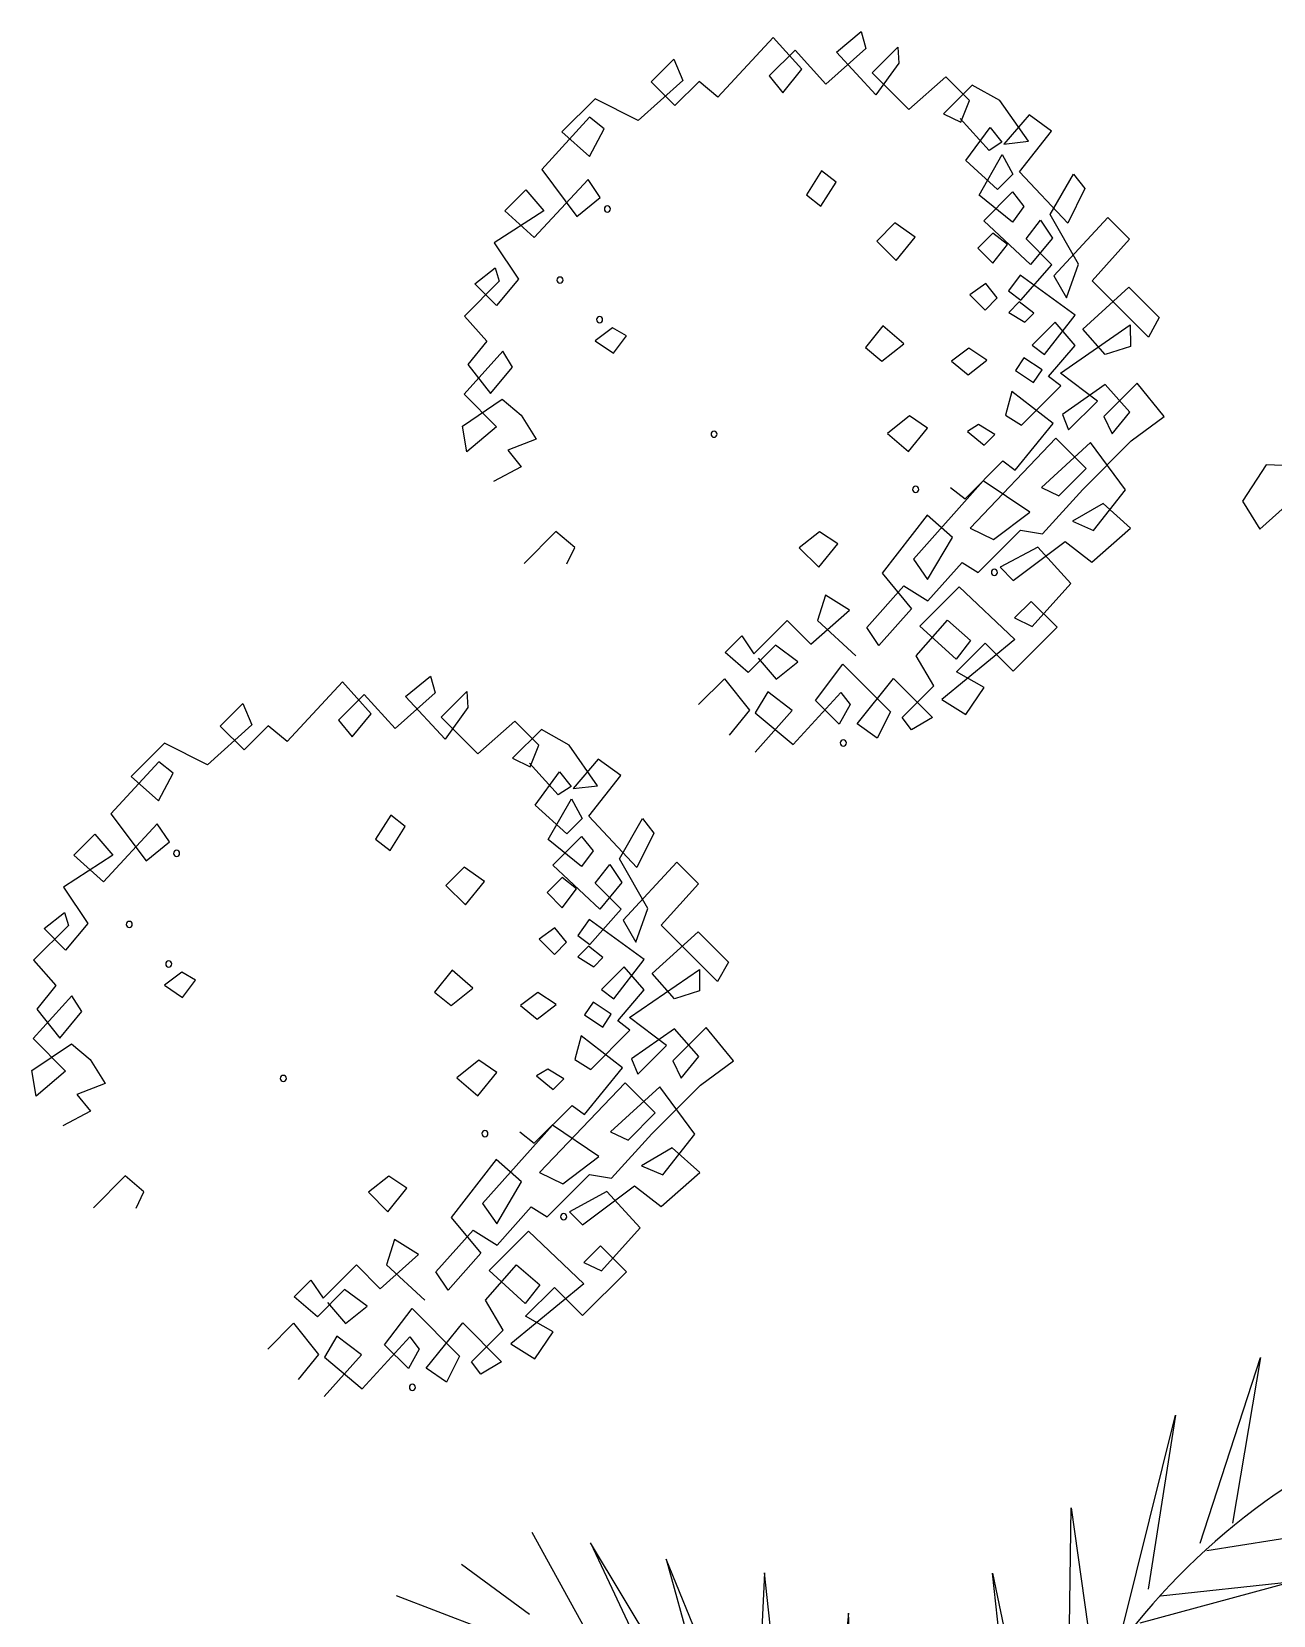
# Model space of a CAD drawing. Extents: x 1276.74 to 1279.76, y 698.05 to 701.22.
# Drawn here: x 1276.744 to 1277.758, y 699.36 to 700.654 of the extents above; entities that cross this region are included whole.
import ezdxf

# ---------------------------------------------------------------- set-up
doc = ezdxf.new("R2010")
doc.units = 0
doc.header["$LTSCALE"] = 0.05
doc.header["$MEASUREMENT"] = 0
doc.layers.get('0').update_dxf_attribs({"linetype": 'CONTINUOUS'})

# ---------------------------------------------------------------- blocks, each defined once
blk = doc.blocks.new('A$C32A73A72')
for p, q in [((0.7282, 0.9634), (0.7773, 1.1151)), ((0.7773, 1.1151), (0.7544, 0.9795)), ((0.7977, 1.0108), (0.8439, 1.1022)), ((0.8509, 1.0364), (0.8913, 1.0939)), ((0.6654, 0.8968), (0.7078, 1.0678)), ((0.7078, 1.0678), (0.6856, 0.9256)), ((0.8778, 1.0459), (0.9522, 1.0472)), ((0.8997, 1.015), (0.8778, 1.0459)), ((0.803, 1.0047), (0.8997, 1.015)), ((0.62, 0.7988), (0.6227, 0.9921)), ((0.6227, 0.9921), (0.642, 0.8544)), ((0.2343, 0.8776), (0.1823, 0.9719)), ((0.7335, 0.9573), (0.8618, 0.9776)), ((0.2298, 0.9636), (0.2778, 0.8623)), ((0.2864, 0.8698), (0.2298, 0.9636)), ((0.1801, 0.9051), (0.1246, 0.9458)), ((0.2918, 0.9503), (0.3221, 0.8403)), ((0.3359, 0.8418), (0.2918, 0.9503)), ((0.3722, 0.9389), (0.3663, 0.8184)), ((0.3862, 0.8072), (0.3722, 0.9389)), ((0.5585, 0.9387), (0.5965, 0.7564)), ((0.5795, 0.7413), (0.5585, 0.9387)), ((0.1394, 0.8941), (0.0714, 0.9202)), ((0.6792, 0.8983), (0.8015, 0.9313)), ((0.8015, 0.9313), (0.6956, 0.92)), ((0.4408, 0.9062), (0.4272, 0.7717)), ((0.4477, 0.7539), (0.4408, 0.9062)), ((0.1355, 0.8871), (0.0309, 0.8626)), ((0.1344, 0.8537), (0.2251, 0.8766)), ((0.2396, 0.8715), (0.1344, 0.8537)), ((0.5148, 0.8675), (0.475, 0.7168)), ((0.4916, 0.692), (0.5148, 0.8675)), ((0.1892, 0.8196), (0.2878, 0.8567)), ((0.6264, 0.8261), (0.767, 0.8611)), ((0.767, 0.8611), (0.6558, 0.8559)), ((0.5176, 0.8412), (0.5681, 0.6735)), ((0.5592, 0.626), (0.5176, 0.8412)), ((0.3129, 0.8394), (0.1892, 0.8196)), ((0.2257, 0.7835), (0.3426, 0.8226)), ((0.377, 0.8062), (0.2257, 0.7835)), ((0.5587, 0.8056), (0.5188, 0.6549)), ((0.5262, 0.6291), (0.5587, 0.8056)), ((0.5841, 0.7418), (0.7351, 0.8111)), ((0.7351, 0.8111), (0.5859, 0.7686)), ((0.2575, 0.7469), (0.418, 0.7707)), ((0.7499, 0.7594), (0.5546, 0.6255)), ((0.5773, 0.6745), (0.7499, 0.7594)), ((0.4346, 0.7458), (0.2575, 0.7469)), ((0.714, 0.6158), (0.8831, 0.7336)), ((0.8831, 0.7336), (0.7646, 0.6212)), ((0.2755, 0.7089), (0.4704, 0.7163)), ((0.8351, 0.6154), (0.9734, 0.7166)), ((0.9734, 0.7166), (0.8719, 0.6193)), ((0.487, 0.6915), (0.2755, 0.7089)), ((0.5779, 0.5814), (0.7371, 0.7048)), ((0.7371, 0.7048), (0.6364, 0.6009)), ((0.3318, 0.6617), (0.5096, 0.654)), ((0.5269, 0.6225), (0.3318, 0.6617)), ((0.924, 0.6115), (1.0449, 0.6577)), ((1.0449, 0.6577), (0.9523, 0.6079)), ((0.3418, 0.6165), (0.4818, 0.5541)), ((0.5068, 0.5568), (0.3418, 0.6165)), ((0.7913, 0.4576), (0.7147, 0.6092)), ((0.7929, 0.6176), (0.8611, 0.4584)), ((0.8611, 0.4584), (0.816, 0.62)), ((0.8634, 0.6117), (0.9242, 0.4784)), ((0.9242, 0.4784), (0.8819, 0.6137)), ((1.0058, 0.587), (1.0958, 0.6165)), ((0.687, 0.6063), (0.7913, 0.4576)), ((0.93, 0.5989), (0.9724, 0.4636)), ((0.707, 0.462), (0.614, 0.5919)), ((0.9724, 0.4636), (0.9491, 0.5942)), ((0.9874, 0.585), (1.0145, 0.4614)), ((0.2743, 0.5733), (0.4146, 0.5418)), ((0.4396, 0.5445), (0.2743, 0.5733)), ((0.597, 0.5767), (0.707, 0.462)), ((1.0145, 0.4614), (1.0072, 0.5738)), ((1.0501, 0.565), (1.1376, 0.5744)), ((0.5098, 0.5623), (0.4411, 0.4622)), ((1.0408, 0.5641), (1.0567, 0.4592)), ((0.2413, 0.544), (0.3455, 0.5139)), ((0.3735, 0.522), (0.2413, 0.544)), ((0.5484, 0.5516), (0.4197, 0.4048)), ((0.4411, 0.4622), (0.4824, 0.549)), ((0.5623, 0.5531), (0.7305, 0.5044)), ((0.3794, 0.466), (0.4146, 0.5418)), ((0.4401, 0.5394), (0.3794, 0.466)), ((0.4197, 0.4048), (0.569, 0.5338)), ((1.0904, 0.5361), (1.0995, 0.4505)), ((1.1042, 0.5375), (1.1524, 0.5227)), ((0.1788, 0.5219), (0.2763, 0.4859)), ((0.3038, 0.4991), (0.1788, 0.5219)), ((0.377, 0.5224), (0.3128, 0.4486)), ((0.7305, 0.5044), (0.5743, 0.5277)), ((0.3128, 0.4486), (0.3491, 0.5142)), ((0.3109, 0.4999), (0.2406, 0.4151)), ((0.5824, 0.4953), (0.4667, 0.3565)), ((0.587, 0.4958), (0.7255, 0.4639)), ((1.1314, 0.5005), (1.1363, 0.4544)), ((0.2406, 0.4151), (0.2692, 0.4851)), ((0.0945, 0.4666), (0.2036, 0.4576)), ((0.2281, 0.4653), (0.0945, 0.4666)), ((0.2215, 0.4594), (0.1822, 0.3883)), ((0.4667, 0.3565), (0.5997, 0.4639)), ((0.7255, 0.4639), (0.6004, 0.4573)), ((0.1822, 0.3883), (0.197, 0.4517)), ((0.1559, 0.4319), (0.0555, 0.4263)), ((0.617, 0.4324), (0.7477, 0.3864)), ((0.157, 0.4217), (0.1075, 0.3443)), ((0.6131, 0.4254), (0.5007, 0.3003)), ((0.1133, 0.3913), (0.0445, 0.3942)), ((0.1075, 0.3443), (0.1164, 0.3967)), ((0.5007, 0.3003), (0.6297, 0.4005)), ((0.7477, 0.3864), (0.6297, 0.4005)), ((0.0691, 0.3659), (0, 0.338)), ((0.0798, 0.3671), (0.0512, 0.2971)), ((0.6431, 0.362), (0.5321, 0.2237)), ((0.6485, 0.3559), (0.7809, 0.3367)), ((0.5321, 0.2237), (0.6499, 0.3427)), ((0.7809, 0.3367), (0.6506, 0.3362)), ((0.664, 0.2977), (0.566, 0.1674)), ((0.6686, 0.2981), (0.8017, 0.2724)), ((0.566, 0.1674), (0.676, 0.2723)), ((0.8017, 0.2724), (0.6806, 0.2728)), ((0.6908, 0.2206), (0.6138, 0.1126)), ((0.6947, 0.2277), (0.7995, 0.2056)), ((0.7028, 0.1953), (0.8076, 0.1732)), ((0.7042, 0.1821), (0.6534, 0.0902)), ((0.7116, 0.1563), (0.8104, 0.1468)), ((0.7151, 0.1234), (0.6814, 0.0466)), ((0.7197, 0.1239), (0.7916, 0.1049)), ((0.7239, 0.0844), (0.7125, 0.0166)), ((0.7331, 0.0854), (0.7781, 0.0569))]:
    blk.add_line(p, q)
for centre, radius, start, end in [((1.1017, 0.5517), 0.5487, 109.2333, 178.9563), ((0.1034, 0.423), 0.4707, 17.141, 100.082), ((0.7994, 0.1069), 0.5172, 45.6775, 118.4354), ((0.6249, -0.294), 0.8587, 94.7938, 135.9852), ((-1.6645, -0.5002), 2.4622, 11.7224, 25.5608)]:
    blk.add_arc(centre, radius, start, end)

msp = doc.modelspace()

# ---------------------------------------------------------------- linework, layer by layer
for p, q in [((1277.3495, 700.6489), (1277.3043, 700.6001)), ((1277.373, 700.6229), (1277.3495, 700.6489)), ((1277.4011, 700.6369), (1277.4214, 700.6537)), ((1277.4214, 700.6537), (1277.4253, 700.6399)), ((1277.3674, 700.6385), (1277.3463, 700.6175)), ((1277.3926, 700.6107), (1277.3674, 700.6385)), ((1277.4253, 700.6399), (1277.3926, 700.6107)), ((1277.4335, 700.6021), (1277.4011, 700.6369)), ((1277.4303, 700.6201), (1277.4513, 700.6411)), ((1277.4513, 700.6411), (1277.4522, 700.6279)), ((1277.2497, 700.6127), (1277.2682, 700.6312)), ((1277.2682, 700.6312), (1277.2757, 700.6139)), ((1277.3575, 700.6038), (1277.373, 700.6229)), ((1277.4522, 700.6279), (1277.4335, 700.6021)), ((1277.2757, 700.6139), (1277.2393, 700.5811)), ((1277.2691, 700.5933), (1277.2497, 700.6127)), ((1277.2889, 700.613), (1277.2691, 700.5933)), ((1277.3043, 700.6001), (1277.2889, 700.613)), ((1277.3463, 700.6175), (1277.3575, 700.6038)), ((1277.4603, 700.59), (1277.4303, 700.6201)), ((1277.4905, 700.6167), (1277.4603, 700.59)), ((1277.5121, 700.61), (1277.4886, 700.5865)), ((1277.51, 700.5973), (1277.4905, 700.6167)), ((1277.5347, 700.5973), (1277.5121, 700.61)), ((1277.2041, 700.5989), (1277.1769, 700.5717)), ((1277.2393, 700.5811), (1277.2041, 700.5989)), ((1277.5029, 700.5796), (1277.51, 700.5973)), ((1277.558, 700.5641), (1277.5347, 700.5973)), ((1277.1995, 700.5837), (1277.1605, 700.5411)), ((1277.2113, 700.5744), (1277.1995, 700.5837)), ((1277.4886, 700.5865), (1277.5029, 700.5796)), ((1277.5586, 700.5858), (1277.5381, 700.5618)), ((1277.5769, 700.5724), (1277.5586, 700.5858)), ((1277.1769, 700.5717), (1277.1993, 700.5517)), ((1277.1993, 700.5517), (1277.2113, 700.5744)), ((1277.5259, 700.5566), (1277.5024, 700.5826)), ((1277.507, 700.5483), (1277.5269, 700.5754)), ((1277.5269, 700.5754), (1277.5363, 700.5635)), ((1277.5508, 700.5391), (1277.5769, 700.5724)), ((1277.5363, 700.5635), (1277.5259, 700.5566)), ((1277.5381, 700.5618), (1277.558, 700.5641)), ((1277.5329, 700.5248), (1277.507, 700.5483)), ((1277.5178, 700.5202), (1277.5367, 700.5533)), ((1277.5367, 700.5533), (1277.5453, 700.5372)), ((1277.1983, 700.533), (1277.1543, 700.4855)), ((1277.1605, 700.5411), (1277.1891, 700.5026)), ((1277.2082, 700.5182), (1277.1983, 700.533)), ((1277.3891, 700.54), (1277.3766, 700.5204)), ((1277.4009, 700.5307), (1277.3891, 700.54)), ((1277.5453, 700.5372), (1277.5329, 700.5248)), ((1277.5902, 700.4973), (1277.5508, 700.5391)), ((1277.5759, 700.5042), (1277.5948, 700.5372)), ((1277.5948, 700.5372), (1277.6042, 700.5254)), ((1277.1301, 700.5072), (1277.1474, 700.5245)), ((1277.1474, 700.5245), (1277.162, 700.5074)), ((1277.3766, 700.5204), (1277.3884, 700.5111)), ((1277.3884, 700.5111), (1277.4009, 700.5307)), ((1277.545, 700.498), (1277.5178, 700.5202)), ((1277.5215, 700.4992), (1277.545, 700.5227)), ((1277.545, 700.5227), (1277.5543, 700.5109)), ((1277.6042, 700.5254), (1277.5902, 700.4973)), ((1277.162, 700.5074), (1277.1216, 700.4811)), ((1277.1543, 700.4855), (1277.1301, 700.5072)), ((1277.1891, 700.5026), (1277.2082, 700.5182)), ((1277.5543, 700.5109), (1277.545, 700.498)), ((1277.449, 700.4975), (1277.4342, 700.4826)), ((1277.4656, 700.4858), (1277.449, 700.4975)), ((1277.5598, 700.4633), (1277.5215, 700.4992)), ((1277.5561, 700.4844), (1277.5679, 700.4997)), ((1277.5679, 700.4997), (1277.5778, 700.4849)), ((1277.599, 700.4637), (1277.5759, 700.5042)), ((1277.6229, 700.5017), (1277.5789, 700.4541)), ((1277.6406, 700.484), (1277.6229, 700.5017)), ((1277.1216, 700.4811), (1277.1414, 700.4514)), ((1277.4342, 700.4826), (1277.4501, 700.4667)), ((1277.4501, 700.4667), (1277.4656, 700.4858)), ((1277.5291, 700.4891), (1277.5167, 700.4768)), ((1277.5409, 700.4798), (1277.5291, 700.4891)), ((1277.5773, 700.4632), (1277.5561, 700.4844)), ((1277.5778, 700.4849), (1277.5598, 700.4633)), ((1277.6102, 700.4501), (1277.6406, 700.484)), ((1277.5167, 700.4768), (1277.5291, 700.4644)), ((1277.5291, 700.4644), (1277.5409, 700.4798)), ((1277.1057, 700.4475), (1277.1223, 700.4606)), ((1277.1223, 700.4606), (1277.1257, 700.4498)), ((1277.5512, 700.4547), (1277.5418, 700.4418)), ((1277.5962, 700.422), (1277.5512, 700.4547)), ((1277.5519, 700.4342), (1277.5773, 700.4632)), ((1277.5893, 700.4363), (1277.599, 700.4637)), ((1277.1257, 700.4498), (1277.0972, 700.4213)), ((1277.1234, 700.4298), (1277.1057, 700.4475)), ((1277.1414, 700.4514), (1277.1234, 700.4298)), ((1277.5232, 700.448), (1277.5103, 700.4386)), ((1277.5326, 700.4361), (1277.5232, 700.448)), ((1277.5418, 700.4418), (1277.5519, 700.4342)), ((1277.5789, 700.4541), (1277.5893, 700.4363)), ((1277.6026, 700.4107), (1277.6402, 700.4448)), ((1277.6561, 700.4041), (1277.6102, 700.4501)), ((1277.6402, 700.4448), (1277.665, 700.42)), ((1277.5103, 700.4386), (1277.5227, 700.4262)), ((1277.5227, 700.4262), (1277.5326, 700.4361)), ((1277.5506, 700.4329), (1277.542, 700.4243)), ((1277.5625, 700.4236), (1277.5506, 700.4329)), ((1277.0972, 700.4213), (1277.1154, 700.4007)), ((1277.542, 700.4243), (1277.5551, 700.4162)), ((1277.5551, 700.4162), (1277.5625, 700.4236)), ((1277.5798, 700.4162), (1277.5612, 700.3976)), ((1277.5713, 700.39), (1277.5962, 700.422)), ((1277.5962, 700.3972), (1277.5798, 700.4162)), ((1277.665, 700.42), (1277.6561, 700.4041)), ((1277.2183, 700.4116), (1277.2041, 700.401)), ((1277.2296, 700.4052), (1277.2183, 700.4116)), ((1277.219, 700.3911), (1277.2296, 700.4052)), ((1277.4391, 700.4133), (1277.4248, 700.3955)), ((1277.4563, 700.3987), (1277.4391, 700.4133)), ((1277.5842, 700.3746), (1277.6413, 700.414)), ((1277.6208, 700.39), (1277.6026, 700.4107)), ((1277.6413, 700.414), (1277.6415, 700.3965)), ((1277.1285, 700.3925), (1277.0969, 700.3574)), ((1277.1154, 700.4007), (1277.0999, 700.3816)), ((1277.1366, 700.3795), (1277.1285, 700.3925)), ((1277.2041, 700.401), (1277.219, 700.3911)), ((1277.4248, 700.3955), (1277.4384, 700.3844)), ((1277.4384, 700.3844), (1277.4563, 700.3987)), ((1277.5093, 700.3951), (1277.4952, 700.3845)), ((1277.5241, 700.3852), (1277.5093, 700.3951)), ((1277.5612, 700.3976), (1277.5713, 700.39)), ((1277.5745, 700.372), (1277.5962, 700.3972)), ((1277.6415, 700.3965), (1277.6208, 700.39)), ((1277.0999, 700.3816), (1277.1186, 700.3579)), ((1277.1186, 700.3579), (1277.1366, 700.3795)), ((1277.4952, 700.3845), (1277.5088, 700.3734)), ((1277.5088, 700.3734), (1277.5241, 700.3852)), ((1277.5543, 700.3872), (1277.5475, 700.3768)), ((1277.5475, 700.3768), (1277.5623, 700.3669)), ((1277.5692, 700.3773), (1277.5543, 700.3872)), ((1277.5623, 700.3669), (1277.5692, 700.3773)), ((1277.5524, 700.3322), (1277.5846, 700.3644)), ((1277.5846, 700.3644), (1277.5745, 700.372)), ((1277.6144, 700.3518), (1277.5842, 700.3746)), ((1277.6208, 700.3653), (1277.5858, 700.3409)), ((1277.6468, 700.3665), (1277.6196, 700.3393)), ((1277.6408, 700.3428), (1277.6208, 700.3653)), ((1277.669, 700.3393), (1277.6468, 700.3665)), ((1277.0956, 700.3314), (1277.1281, 700.3533)), ((1277.0969, 700.3574), (1277.1234, 700.3309)), ((1277.1281, 700.3533), (1277.1435, 700.3404)), ((1277.5446, 700.3598), (1277.5393, 700.3404)), ((1277.5784, 700.3335), (1277.5446, 700.3598)), ((1277.5909, 700.3283), (1277.6144, 700.3518)), ((1277.1435, 700.3404), (1277.1557, 700.3208)), ((1277.4609, 700.3397), (1277.443, 700.3253)), ((1277.4757, 700.3298), (1277.4609, 700.3397)), ((1277.5393, 700.3404), (1277.5524, 700.3322)), ((1277.5858, 700.3409), (1277.5909, 700.3283)), ((1277.6196, 700.3393), (1277.6265, 700.325)), ((1277.6265, 700.325), (1277.6408, 700.3428)), ((1277.642, 700.3193), (1277.669, 700.3393)), ((1277.0993, 700.3104), (1277.0956, 700.3314)), ((1277.1234, 700.3309), (1277.0993, 700.3104)), ((1277.443, 700.3253), (1277.4602, 700.3107)), ((1277.4602, 700.3107), (1277.4757, 700.3298)), ((1277.5174, 700.3326), (1277.5082, 700.3269)), ((1277.5082, 700.3269), (1277.5218, 700.3158)), ((1277.5305, 700.3244), (1277.5174, 700.3326)), ((1277.5473, 700.2953), (1277.5784, 700.3335)), ((1277.1557, 700.3208), (1277.1326, 700.3118)), ((1277.5805, 700.3214), (1277.5105, 700.2479)), ((1277.5218, 700.3158), (1277.5305, 700.3244)), ((1277.6088, 700.3179), (1277.5687, 700.2813)), ((1277.6053, 700.2967), (1277.5805, 700.3214)), ((1277.6024, 700.2797), (1277.642, 700.3193)), ((1277.6374, 700.2794), (1277.6088, 700.3179)), ((1277.1326, 700.3118), (1277.1437, 700.2982)), ((1277.5063, 700.272), (1277.5372, 700.3029)), ((1277.5372, 700.3029), (1277.5473, 700.2953)), ((1277.7523, 700.2997), (1277.7331, 700.2701)), ((1277.7726, 700.299), (1277.7523, 700.2997)), ((1277.1437, 700.2982), (1277.1211, 700.2862)), ((1277.5211, 700.2868), (1277.4641, 700.2227)), ((1277.5591, 700.2612), (1277.5211, 700.2868)), ((1277.583, 700.2744), (1277.6053, 700.2967)), ((1277.4945, 700.2813), (1277.5063, 700.272)), ((1277.5687, 700.2813), (1277.583, 700.2744)), ((1277.5696, 700.2433), (1277.6024, 700.2797)), ((1277.6113, 700.2462), (1277.6374, 700.2794)), ((1277.7472, 700.2471), (1277.7782, 700.275)), ((1277.5296, 700.2387), (1277.5591, 700.2612)), ((1277.619, 700.2681), (1277.594, 700.2536)), ((1277.6415, 700.2481), (1277.619, 700.2681)), ((1277.7331, 700.2701), (1277.7472, 700.2471)), ((1277.4752, 700.2585), (1277.4385, 700.2112)), ((1277.4959, 700.2403), (1277.4752, 700.2585)), ((1277.5105, 700.2479), (1277.5296, 700.2387)), ((1277.594, 700.2536), (1277.6113, 700.2462)), ((1277.61, 700.2202), (1277.6415, 700.2481)), ((1277.172, 700.2452), (1277.146, 700.2192)), ((1277.1874, 700.2323), (1277.172, 700.2452)), ((1277.3874, 700.245), (1277.3708, 700.2319)), ((1277.3867, 700.216), (1277.4022, 700.2351)), ((1277.4022, 700.2351), (1277.3874, 700.245)), ((1277.4757, 700.2061), (1277.4959, 700.2403)), ((1277.5169, 700.2119), (1277.5515, 700.2465)), ((1277.5457, 700.2053), (1277.5881, 700.2371)), ((1277.5515, 700.2465), (1277.5696, 700.2433)), ((1277.5881, 700.2371), (1277.61, 700.2202)), ((1277.181, 700.2188), (1277.1874, 700.2323)), ((1277.3708, 700.2319), (1277.3867, 700.216)), ((1277.4641, 700.2227), (1277.4757, 700.2061)), ((1277.5657, 700.2324), (1277.5351, 700.216)), ((1277.5927, 700.2029), (1277.5657, 700.2324)), ((1277.4385, 700.2112), (1277.4625, 700.1822)), ((1277.4759, 700.1886), (1277.5038, 700.22)), ((1277.5038, 700.22), (1277.5169, 700.2119)), ((1277.5351, 700.216), (1277.5457, 700.2053)), ((1277.4259, 700.1668), (1277.4563, 700.2008)), ((1277.4563, 700.2008), (1277.4759, 700.1886)), ((1277.4694, 700.1679), (1277.5015, 700.2001)), ((1277.5015, 700.2001), (1277.547, 700.1571)), ((1277.5611, 700.1677), (1277.5927, 700.2029)), ((1277.3922, 700.1932), (1277.3856, 700.1725)), ((1277.4118, 700.181), (1277.3922, 700.1932)), ((1277.5604, 700.1882), (1277.5468, 700.1746)), ((1277.5816, 700.167), (1277.5604, 700.1882)), ((1277.3337, 700.1453), (1277.3609, 700.1725)), ((1277.3609, 700.1725), (1277.3803, 700.1531)), ((1277.3803, 700.1531), (1277.4118, 700.181)), ((1277.3856, 700.1725), (1277.4169, 700.1437)), ((1277.4625, 700.1822), (1277.4358, 700.152)), ((1277.4664, 700.1437), (1277.4918, 700.1727)), ((1277.4918, 700.1727), (1277.5107, 700.1562)), ((1277.5468, 700.1746), (1277.5611, 700.1677)), ((1277.3102, 700.1465), (1277.3238, 700.1601)), ((1277.3238, 700.1601), (1277.3337, 700.1453)), ((1277.4358, 700.152), (1277.4259, 700.1668)), ((1277.4989, 700.1409), (1277.4694, 700.1679)), ((1277.547, 700.1571), (1277.4872, 700.108)), ((1277.5457, 700.1311), (1277.5816, 700.167)), ((1277.3291, 700.1301), (1277.3102, 700.1465)), ((1277.3514, 700.1524), (1277.3291, 700.1301)), ((1277.3697, 700.1389), (1277.3514, 700.1524)), ((1277.5107, 700.1562), (1277.4989, 700.1409)), ((1277.4993, 700.1306), (1277.5228, 700.1541)), ((1277.5228, 700.1541), (1277.5457, 700.1311)), ((1277.3372, 700.1418), (1277.3519, 700.1246)), ((1277.3519, 700.1246), (1277.3697, 700.1389)), ((1277.384, 700.1073), (1277.4065, 700.1368)), ((1277.4065, 700.1368), (1277.4454, 700.0979)), ((1277.4809, 700.1193), (1277.4664, 700.1437)), ((1276.9975, 700.1224), (1276.9523, 700.0736)), ((1277.021, 700.0964), (1276.9975, 700.1224)), ((1277.0491, 700.1104), (1277.0694, 700.1272)), ((1277.0694, 700.1272), (1277.0733, 700.1134)), ((1277.2886, 700.1038), (1277.3097, 700.1248)), ((1277.3097, 700.1248), (1277.3302, 700.0994)), ((1277.418, 700.0882), (1277.4478, 700.1251)), ((1277.4478, 700.1251), (1277.4796, 700.0933)), ((1277.4549, 700.0933), (1277.4809, 700.1193)), ((1277.5219, 700.1179), (1277.4993, 700.1306)), ((1277.5069, 700.0958), (1277.5219, 700.1179)), ((1277.0153, 700.112), (1276.9943, 700.091)), ((1277.0406, 700.0842), (1277.0153, 700.112)), ((1277.0733, 700.1134), (1277.0406, 700.0842)), ((1277.0814, 700.0756), (1277.0491, 700.1104)), ((1277.0782, 700.0936), (1277.0993, 700.1146)), ((1277.0993, 700.1146), (1277.1001, 700.1014)), ((1277.345, 700.1142), (1277.3349, 700.0971)), ((1277.3651, 700.099), (1277.345, 700.1142)), ((1277.3657, 700.0713), (1277.4047, 700.1138)), ((1277.4035, 700.0879), (1277.384, 700.1073)), ((1277.4047, 700.1138), (1277.4123, 700.1038)), ((1277.4872, 700.108), (1277.5069, 700.0958)), ((1276.8976, 700.0862), (1276.9162, 700.1048)), ((1276.9162, 700.1048), (1276.9236, 700.0874)), ((1277.0054, 700.0774), (1277.021, 700.0964)), ((1277.1083, 700.0636), (1277.0782, 700.0936)), ((1277.1001, 700.1014), (1277.0814, 700.0756)), ((1277.3302, 700.0994), (1277.3134, 700.079)), ((1277.3348, 700.0651), (1277.3651, 700.099)), ((1277.3349, 700.0971), (1277.3657, 700.0713)), ((1277.4123, 700.1038), (1277.4035, 700.0879)), ((1277.4454, 700.0979), (1277.4346, 700.0765)), ((1277.4625, 700.0833), (1277.4549, 700.0933)), ((1277.4796, 700.0933), (1277.4625, 700.0833)), ((1276.9236, 700.0874), (1276.8872, 700.0546)), ((1276.9171, 700.0668), (1276.8976, 700.0862)), ((1276.9369, 700.0865), (1276.9171, 700.0668)), ((1276.9523, 700.0736), (1276.9369, 700.0865)), ((1276.9943, 700.091), (1277.0054, 700.0774)), ((1277.1385, 700.0902), (1277.1083, 700.0636)), ((1277.1601, 700.0835), (1277.1366, 700.06)), ((1277.1579, 700.0708), (1277.1385, 700.0902)), ((1277.1827, 700.0708), (1277.1601, 700.0835)), ((1277.4346, 700.0765), (1277.418, 700.0882)), ((1276.8521, 700.0724), (1276.8249, 700.0452)), ((1276.8872, 700.0546), (1276.8521, 700.0724)), ((1277.1509, 700.0531), (1277.1579, 700.0708)), ((1277.206, 700.0376), (1277.1827, 700.0708)), ((1276.8475, 700.0572), (1276.8084, 700.0147)), ((1276.8593, 700.0479), (1276.8475, 700.0572)), ((1277.1366, 700.06), (1277.1509, 700.0531)), ((1277.1738, 700.0301), (1277.1503, 700.0561)), ((1277.2065, 700.0593), (1277.186, 700.0353)), ((1277.2249, 700.0459), (1277.2065, 700.0593)), ((1276.8249, 700.0452), (1276.8473, 700.0252)), ((1276.8473, 700.0252), (1276.8593, 700.0479)), ((1277.1549, 700.0218), (1277.1749, 700.0489)), ((1277.1749, 700.0489), (1277.1843, 700.037)), ((1277.1988, 700.0126), (1277.2249, 700.0459)), ((1277.1843, 700.037), (1277.1738, 700.0301)), ((1277.186, 700.0353), (1277.206, 700.0376)), ((1276.8084, 700.0147), (1276.8371, 699.9761)), ((1277.1809, 699.9983), (1277.1549, 700.0218)), ((1277.1657, 699.9937), (1277.1846, 700.0268)), ((1277.1846, 700.0268), (1277.1933, 700.0107)), ((1276.8462, 700.0065), (1276.8022, 699.959)), ((1276.8561, 699.9917), (1276.8462, 700.0065)), ((1277.0371, 700.0136), (1277.0245, 699.9939)), ((1277.0364, 699.9846), (1277.0489, 700.0042)), ((1277.0489, 700.0042), (1277.0371, 700.0136)), ((1277.1933, 700.0107), (1277.1809, 699.9983)), ((1277.2382, 699.9708), (1277.1988, 700.0126)), ((1277.2239, 699.9777), (1277.2428, 700.0107)), ((1277.2428, 700.0107), (1277.2521, 699.9989)), ((1276.778, 699.9807), (1276.7953, 699.998)), ((1276.7953, 699.998), (1276.81, 699.9809)), ((1276.8371, 699.9761), (1276.8561, 699.9917)), ((1277.0245, 699.9939), (1277.0364, 699.9846)), ((1277.1929, 699.9715), (1277.1657, 699.9937)), ((1277.1694, 699.9727), (1277.1929, 699.9962)), ((1277.1929, 699.9962), (1277.2023, 699.9844)), ((1277.2521, 699.9989), (1277.2382, 699.9708)), ((1276.81, 699.9809), (1276.7696, 699.9546)), ((1276.8022, 699.959), (1276.778, 699.9807)), ((1277.2023, 699.9844), (1277.1929, 699.9715)), ((1277.247, 699.9372), (1277.2239, 699.9777)), ((1277.097, 699.971), (1277.0821, 699.9561)), ((1277.1136, 699.9593), (1277.097, 699.971)), ((1277.177, 699.9626), (1277.1647, 699.9503)), ((1277.2078, 699.9368), (1277.1694, 699.9727)), ((1277.1889, 699.9533), (1277.177, 699.9626)), ((1277.2041, 699.9579), (1277.2159, 699.9732)), ((1277.2159, 699.9732), (1277.2258, 699.9584)), ((1277.2709, 699.9752), (1277.2269, 699.9276)), ((1277.2885, 699.9575), (1277.2709, 699.9752)), ((1276.7696, 699.9546), (1276.7894, 699.9249)), ((1277.0821, 699.9561), (1277.0981, 699.9402)), ((1277.0981, 699.9402), (1277.1136, 699.9593)), ((1277.1647, 699.9503), (1277.177, 699.9379)), ((1277.177, 699.9379), (1277.1889, 699.9533)), ((1277.2253, 699.9367), (1277.2041, 699.9579)), ((1277.2258, 699.9584), (1277.2078, 699.9368)), ((1277.2581, 699.9236), (1277.2885, 699.9575)), ((1277.2373, 699.9098), (1277.247, 699.9372)), ((1276.7537, 699.921), (1276.7703, 699.9341)), ((1276.7703, 699.9341), (1276.7736, 699.9233)), ((1276.7894, 699.9249), (1276.7713, 699.9033)), ((1277.1991, 699.9282), (1277.1898, 699.9153)), ((1277.2442, 699.8955), (1277.1991, 699.9282)), ((1277.1998, 699.9077), (1277.2253, 699.9367)), ((1277.2269, 699.9276), (1277.2373, 699.9098)), ((1276.7736, 699.9233), (1276.7452, 699.8949)), ((1276.7713, 699.9033), (1276.7537, 699.921)), ((1277.1712, 699.9215), (1277.1583, 699.9121)), ((1277.1583, 699.9121), (1277.1707, 699.8997)), ((1277.1806, 699.9096), (1277.1712, 699.9215)), ((1277.1898, 699.9153), (1277.1998, 699.9077)), ((1277.2506, 699.8842), (1277.2882, 699.9183)), ((1277.3041, 699.8776), (1277.2581, 699.9236)), ((1277.2882, 699.9183), (1277.3129, 699.8935)), ((1277.1707, 699.8997), (1277.1806, 699.9096)), ((1277.1986, 699.9064), (1277.1899, 699.8978)), ((1277.2104, 699.8971), (1277.1986, 699.9064)), ((1276.7452, 699.8949), (1276.7634, 699.8742)), ((1276.8662, 699.8851), (1276.8521, 699.8745)), ((1276.8775, 699.8788), (1276.8662, 699.8851)), ((1277.0871, 699.8869), (1277.0728, 699.869)), ((1277.1042, 699.8722), (1277.0871, 699.8869)), ((1277.1899, 699.8978), (1277.203, 699.8897)), ((1277.203, 699.8897), (1277.2104, 699.8971)), ((1277.2278, 699.8897), (1277.2092, 699.8711)), ((1277.2193, 699.8635), (1277.2442, 699.8955)), ((1277.2442, 699.8707), (1277.2278, 699.8897)), ((1277.2322, 699.8481), (1277.2893, 699.8875)), ((1277.2893, 699.8875), (1277.2894, 699.87)), ((1277.3129, 699.8935), (1277.3041, 699.8776)), ((1276.7634, 699.8742), (1276.7478, 699.8551)), ((1276.8521, 699.8745), (1276.8669, 699.8646)), ((1276.8669, 699.8646), (1276.8775, 699.8788)), ((1277.0864, 699.8579), (1277.1042, 699.8722)), ((1277.2688, 699.8635), (1277.2506, 699.8842)), ((1276.7765, 699.866), (1276.7448, 699.8309)), ((1276.7846, 699.853), (1276.7765, 699.866)), ((1277.0728, 699.869), (1277.0864, 699.8579)), ((1277.1573, 699.8686), (1277.1431, 699.858)), ((1277.1721, 699.8587), (1277.1573, 699.8686)), ((1277.2023, 699.8607), (1277.1954, 699.8503)), ((1277.2172, 699.8508), (1277.2023, 699.8607)), ((1277.2092, 699.8711), (1277.2193, 699.8635)), ((1277.2225, 699.8455), (1277.2442, 699.8707)), ((1277.2894, 699.87), (1277.2688, 699.8635)), ((1276.7478, 699.8551), (1276.7666, 699.8314)), ((1276.7666, 699.8314), (1276.7846, 699.853)), ((1277.1431, 699.858), (1277.1567, 699.8469)), ((1277.1567, 699.8469), (1277.1721, 699.8587)), ((1277.1954, 699.8503), (1277.2103, 699.8404)), ((1277.2103, 699.8404), (1277.2172, 699.8508)), ((1277.2624, 699.8253), (1277.2322, 699.8481)), ((1277.1926, 699.8333), (1277.1873, 699.8139)), ((1277.2264, 699.807), (1277.1926, 699.8333)), ((1277.2004, 699.8057), (1277.2325, 699.8379)), ((1277.2325, 699.8379), (1277.2225, 699.8455)), ((1277.2688, 699.8388), (1277.2338, 699.8144)), ((1277.2947, 699.84), (1277.2675, 699.8128)), ((1277.2887, 699.8163), (1277.2688, 699.8388)), ((1277.317, 699.8128), (1277.2947, 699.84)), ((1276.7436, 699.8049), (1276.7761, 699.8268)), ((1276.7448, 699.8309), (1276.7713, 699.8044)), ((1276.7761, 699.8268), (1276.7915, 699.8139)), ((1277.2389, 699.8018), (1277.2624, 699.8253)), ((1276.7915, 699.8139), (1276.8037, 699.7943)), ((1277.1089, 699.8132), (1277.091, 699.7989)), ((1277.1237, 699.8033), (1277.1089, 699.8132)), ((1277.1873, 699.8139), (1277.2004, 699.8057)), ((1277.2338, 699.8144), (1277.2389, 699.8018)), ((1277.2675, 699.8128), (1277.2744, 699.7985)), ((1277.2744, 699.7985), (1277.2887, 699.8163)), ((1277.29, 699.7928), (1277.317, 699.8128)), ((1276.7473, 699.7839), (1276.7436, 699.8049)), ((1276.7713, 699.8044), (1276.7473, 699.7839)), ((1277.091, 699.7989), (1277.1081, 699.7842)), ((1277.1081, 699.7842), (1277.1237, 699.8033)), ((1277.1654, 699.8061), (1277.1562, 699.8004)), ((1277.1562, 699.8004), (1277.1698, 699.7893)), ((1277.2285, 699.7949), (1277.1585, 699.7214)), ((1277.1785, 699.798), (1277.1654, 699.8061)), ((1277.1698, 699.7893), (1277.1785, 699.798)), ((1277.1953, 699.7688), (1277.2264, 699.807)), ((1277.2532, 699.7702), (1277.2285, 699.7949)), ((1276.8037, 699.7943), (1276.7805, 699.7853)), ((1276.7805, 699.7853), (1276.7917, 699.7717)), ((1277.2568, 699.7914), (1277.2166, 699.7548)), ((1277.2504, 699.7532), (1277.29, 699.7928)), ((1277.2854, 699.7529), (1277.2568, 699.7914)), ((1276.7917, 699.7717), (1276.7691, 699.7597)), ((1277.1543, 699.7455), (1277.1852, 699.7764)), ((1277.1852, 699.7764), (1277.1953, 699.7688)), ((1277.231, 699.7479), (1277.2532, 699.7702)), ((1277.1691, 699.7603), (1277.112, 699.6962)), ((1277.2071, 699.7347), (1277.1691, 699.7603)), ((1277.1424, 699.7548), (1277.1543, 699.7455)), ((1277.2166, 699.7548), (1277.231, 699.7479)), ((1277.2175, 699.7168), (1277.2504, 699.7532)), ((1277.2592, 699.7197), (1277.2854, 699.7529)), ((1277.1232, 699.7321), (1277.0864, 699.6847)), ((1277.1439, 699.7138), (1277.1232, 699.7321)), ((1277.1776, 699.7123), (1277.2071, 699.7347)), ((1277.267, 699.7416), (1277.2419, 699.7271)), ((1277.2895, 699.7216), (1277.267, 699.7416)), ((1276.82, 699.7187), (1276.794, 699.6927)), ((1276.8353, 699.7058), (1276.82, 699.7187)), ((1277.0354, 699.7185), (1277.0187, 699.7054)), ((1277.0502, 699.7086), (1277.0354, 699.7185)), ((1277.1585, 699.7214), (1277.1776, 699.7123)), ((1277.1649, 699.6854), (1277.1995, 699.72)), ((1277.1995, 699.72), (1277.2175, 699.7168)), ((1277.2419, 699.7271), (1277.2592, 699.7197)), ((1277.258, 699.6937), (1277.2895, 699.7216)), ((1276.829, 699.6923), (1276.8353, 699.7058)), ((1277.0187, 699.7054), (1277.0347, 699.6895)), ((1277.0347, 699.6895), (1277.0502, 699.7086)), ((1277.1237, 699.6796), (1277.1439, 699.7138)), ((1277.2137, 699.7059), (1277.1831, 699.6895)), ((1277.1937, 699.6789), (1277.2361, 699.7107)), ((1277.2407, 699.6764), (1277.2137, 699.7059)), ((1277.2361, 699.7107), (1277.258, 699.6937)), ((1277.112, 699.6962), (1277.1237, 699.6796)), ((1277.1239, 699.6621), (1277.1518, 699.6935)), ((1277.1518, 699.6935), (1277.1649, 699.6854)), ((1277.0864, 699.6847), (1277.1105, 699.6557)), ((1277.1831, 699.6895), (1277.1937, 699.6789)), ((1277.0401, 699.6667), (1277.0336, 699.646)), ((1277.0598, 699.6545), (1277.0401, 699.6667)), ((1277.0739, 699.6403), (1277.1043, 699.6743)), ((1277.1043, 699.6743), (1277.1239, 699.6621)), ((1277.1174, 699.6414), (1277.1495, 699.6736)), ((1277.1495, 699.6736), (1277.1949, 699.6306)), ((1277.2091, 699.6412), (1277.2407, 699.6764)), ((1277.0283, 699.6266), (1277.0598, 699.6545)), ((1277.1105, 699.6557), (1277.0838, 699.6255)), ((1277.2084, 699.6617), (1277.1948, 699.6481)), ((1277.2296, 699.6405), (1277.2084, 699.6617)), ((1276.9817, 699.6188), (1277.0089, 699.646)), ((1277.0089, 699.646), (1277.0283, 699.6266)), ((1277.0336, 699.646), (1277.0649, 699.6172)), ((1277.0838, 699.6255), (1277.0739, 699.6403)), ((1277.1144, 699.6172), (1277.1398, 699.6462)), ((1277.1469, 699.6144), (1277.1174, 699.6414)), ((1277.1398, 699.6462), (1277.1587, 699.6297)), ((1277.1937, 699.6046), (1277.2296, 699.6405)), ((1277.1948, 699.6481), (1277.2091, 699.6412)), ((1276.9581, 699.62), (1276.9718, 699.6336)), ((1276.9718, 699.6336), (1276.9817, 699.6188)), ((1277.1949, 699.6306), (1277.1352, 699.5815)), ((1277.1587, 699.6297), (1277.1469, 699.6144)), ((1277.1472, 699.6041), (1277.1707, 699.6276)), ((1277.1707, 699.6276), (1277.1937, 699.6046)), ((1276.9771, 699.6036), (1276.9581, 699.62)), ((1276.9993, 699.6259), (1276.9771, 699.6036)), ((1276.9852, 699.6153), (1276.9999, 699.5981)), ((1277.0177, 699.6124), (1276.9993, 699.6259)), ((1277.1289, 699.5928), (1277.1144, 699.6172)), ((1276.9999, 699.5981), (1277.0177, 699.6124)), ((1277.032, 699.5808), (1277.0545, 699.6103)), ((1277.0545, 699.6103), (1277.0933, 699.5714)), ((1277.1698, 699.5914), (1277.1472, 699.6041)), ((1276.9366, 699.5773), (1276.9576, 699.5983)), ((1276.9576, 699.5983), (1276.9781, 699.5729)), ((1276.993, 699.5877), (1276.9829, 699.5706)), ((1277.0131, 699.5725), (1276.993, 699.5877)), ((1277.0659, 699.5617), (1277.0958, 699.5986)), ((1277.0958, 699.5986), (1277.1276, 699.5668)), ((1277.1029, 699.5668), (1277.1289, 699.5928)), ((1277.1548, 699.5693), (1277.1698, 699.5914)), ((1277.0136, 699.5448), (1277.0527, 699.5873)), ((1277.0515, 699.5614), (1277.032, 699.5808)), ((1277.0603, 699.5773), (1277.0515, 699.5614)), ((1277.0527, 699.5873), (1277.0603, 699.5773)), ((1277.1352, 699.5815), (1277.1548, 699.5693)), ((1276.9781, 699.5729), (1276.9613, 699.5525)), ((1276.9827, 699.5386), (1277.0131, 699.5725)), ((1276.9829, 699.5706), (1277.0136, 699.5448)), ((1277.0826, 699.5501), (1277.0659, 699.5617)), ((1277.0933, 699.5714), (1277.0826, 699.5501)), ((1277.1105, 699.5568), (1277.1029, 699.5668)), ((1277.1276, 699.5668), (1277.1105, 699.5568))]:
    msp.add_line(p, q)
for centre, start, end in [((1277.2141, 700.5088), 135, 315), ((1277.2141, 700.5088), 315, 135), ((1277.1753, 700.4507), 135, 315), ((1277.1753, 700.4507), 315, 135), ((1277.2076, 700.4184), 135, 315), ((1277.2076, 700.4184), 315, 135), ((1277.3012, 700.3248), 135, 315), ((1277.3012, 700.3248), 315, 135), ((1277.4659, 700.2797), 135, 315), ((1277.4659, 700.2797), 315, 135), ((1277.5303, 700.2119), 135, 315), ((1277.5303, 700.2119), 315, 135), ((1277.4068, 700.0725), 135, 315), ((1277.4068, 700.0725), 315, 135), ((1276.862, 699.9823), 135, 315), ((1276.862, 699.9823), 315, 135), ((1276.8233, 699.9242), 135, 315), ((1276.8233, 699.9242), 315, 135), ((1276.8556, 699.8919), 135, 315), ((1276.8556, 699.8919), 315, 135), ((1276.9492, 699.7984), 135, 315), ((1276.9492, 699.7984), 315, 135), ((1277.1139, 699.7533), 315, 135), ((1277.1139, 699.7533), 135, 315), ((1277.1783, 699.6854), 135, 315), ((1277.1783, 699.6854), 315, 135), ((1277.0547, 699.546), 135, 315), ((1277.0547, 699.546), 315, 135)]:
    msp.add_arc(centre, 0.0025, start, end)

# ---------------------------------------------------------------- block references
msp.add_blockref('A$C32A73A72', (1276.9703, 698.4554))

doc.saveas('drawing.dxf')
